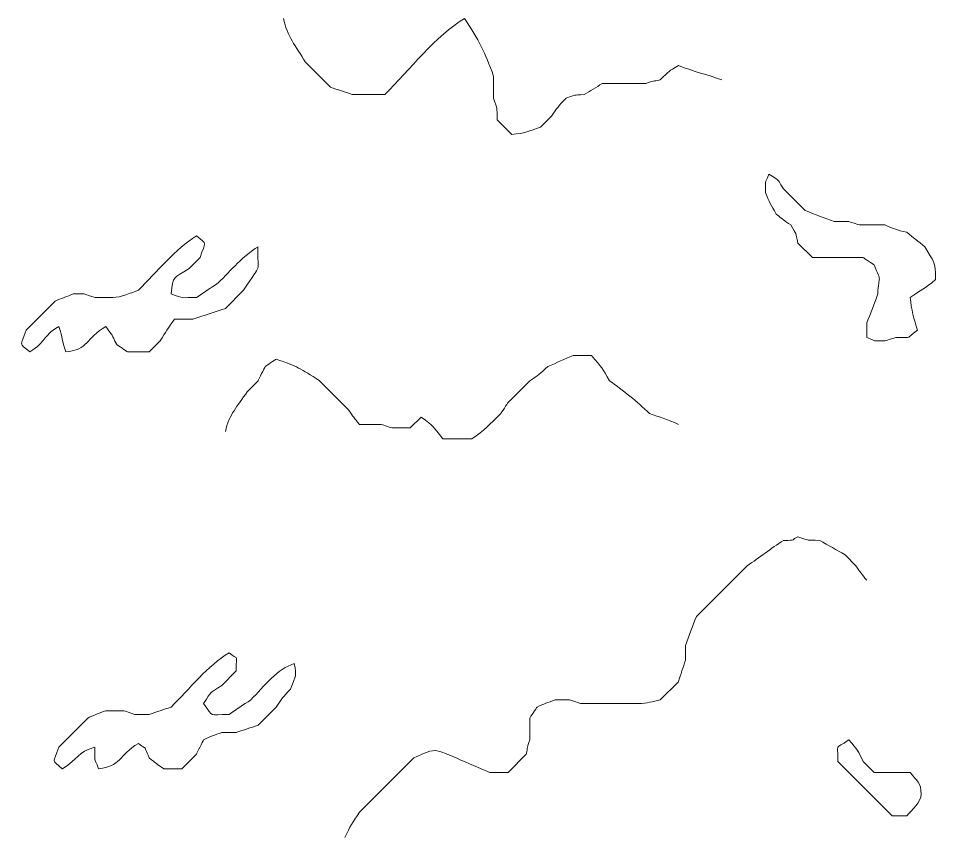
# Model space of a CAD drawing. Header units: millimetres. Extents: x -1760 to -1105, y 422 to 906.
# Drawn here: x -1755.05 to -1719.61, y 440.98 to 472.62 of the extents above; entities that cross this region are included whole.
import ezdxf

# ---------------------------------------------------------------- set-up
doc = ezdxf.new("R2010")
doc.units = ezdxf.units.MM
doc.header["$MEASUREMENT"] = 0
doc.layers.add('layer 1', color=7, linetype='Continuous')

msp = doc.modelspace()

# ---------------------------------------------------------------- linework, layer by layer
at = {"layer": 'layer 1', "color": 225, "lineweight": 0}
for points, knots in [([(-1744.8063, 472.6197), (-1744.6616, 471.9329), (-1744.3237, 471.5365), (-1743.9663, 470.9394), (-1743.9663, 470.9394), (-1743.9663, 470.9394), (-1742.9861, 469.9596), (-1742.9861, 469.9596), (-1742.9861, 469.9596), (-1742.7058, 469.8624), (-1742.4266, 469.7763), (-1742.1462, 469.6795), (-1742.1462, 469.6795), (-1742.1462, 469.6795), (-1740.8861, 469.6795), (-1740.8861, 469.6795), (-1740.8861, 469.6795), (-1739.9286, 470.6369), (-1738.919, 471.9385), (-1737.8058, 472.6195), (-1737.8058, 472.6195), (-1737.2509, 471.7709), (-1737.0122, 471.322), (-1736.6857, 470.3798), (-1736.6857, 470.3798), (-1736.6857, 470.3798), (-1736.6857, 469.5398), (-1736.6857, 469.5398), (-1736.6857, 469.5398), (-1736.5256, 469.0452), (-1736.5577, 469.2502), (-1736.5459, 468.6998), (-1736.5459, 468.6998), (-1736.5459, 468.6998), (-1735.9858, 468.1396), (-1735.9858, 468.1396), (-1735.9858, 468.1396), (-1735.4687, 468.1793), (-1735.3237, 468.2613), (-1734.8658, 468.4197), (-1734.8658, 468.4197), (-1734.8658, 468.4197), (-1734.446, 468.8395), (-1734.446, 468.8395), (-1734.446, 468.8395), (-1734.2177, 469.1809), (-1734.1884, 469.2119), (-1733.8856, 469.5398), (-1733.8856, 469.5398), (-1733.4748, 469.676), (-1733.6282, 469.6456), (-1733.1858, 469.6795), (-1733.1858, 469.6795), (-1732.9428, 469.8229), (-1732.7279, 469.9547), (-1732.4856, 470.0997), (-1732.4856, 470.0997), (-1732.4856, 470.0997), (-1730.8057, 470.0995), (-1730.8057, 470.0995), (-1730.8057, 470.0995), (-1730.4617, 470.2233), (-1730.5658, 470.1776), (-1730.2458, 470.2397), (-1730.2458, 470.2397), (-1729.89, 470.5953), (-1729.9324, 470.5634), (-1729.5457, 470.7996), (-1729.5457, 470.7996), (-1728.9428, 470.5577), (-1728.4153, 470.4528), (-1727.8656, 470.2395)], [0, 0, 0, 0, 0.0526316, 0.0526316, 0.0526316, 0.0526316, 0.1052632, 0.1052632, 0.1052632, 0.1052632, 0.1578947, 0.1578947, 0.1578947, 0.1578947, 0.2105263, 0.2105263, 0.2105263, 0.2105263, 0.2631579, 0.2631579, 0.2631579, 0.2631579, 0.3157895, 0.3157895, 0.3157895, 0.3157895, 0.3684211, 0.3684211, 0.3684211, 0.3684211, 0.4210526, 0.4210526, 0.4210526, 0.4210526, 0.4736842, 0.4736842, 0.4736842, 0.4736842, 0.5263158, 0.5263158, 0.5263158, 0.5263158, 0.5789474, 0.5789474, 0.5789474, 0.5789474, 0.6315789, 0.6315789, 0.6315789, 0.6315789, 0.6842105, 0.6842105, 0.6842105, 0.6842105, 0.7368421, 0.7368421, 0.7368421, 0.7368421, 0.7894737, 0.7894737, 0.7894737, 0.7894737, 0.8421053, 0.8421053, 0.8421053, 0.8421053, 0.8947368, 0.8947368, 0.8947368, 0.8947368, 1, 1, 1, 1]), ([(-1720.025, 463.7993), (-1720.2843, 464.0085), (-1720.4662, 464.1492), (-1720.7249, 464.3591), (-1720.7249, 464.3591), (-1721.1433, 464.4473), (-1721.1825, 464.4858), (-1721.5651, 464.6392), (-1721.5651, 464.6392), (-1721.5651, 464.6392), (-1722.5453, 464.6391), (-1722.5453, 464.6391), (-1722.5453, 464.6391), (-1722.5536, 464.6424), (-1722.9416, 464.7706), (-1722.9651, 464.7793), (-1722.9651, 464.7793), (-1722.9651, 464.7793), (-1723.5251, 464.7791), (-1723.5251, 464.7791), (-1723.5251, 464.7791), (-1723.9243, 464.9174), (-1724.2548, 465.0426), (-1724.6452, 465.1993), (-1724.6452, 465.1993), (-1724.6452, 465.1993), (-1725.4851, 466.0392), (-1725.4851, 466.0392), (-1725.4851, 466.0392), (-1725.8088, 466.523), (-1725.5754, 466.2877), (-1726.0451, 466.5992), (-1726.0451, 466.5992), (-1726.2226, 466.1519), (-1726.1729, 466.4655), (-1726.1848, 465.899), (-1726.1848, 465.899), (-1726.0344, 465.5233), (-1725.9753, 465.4104), (-1725.765, 465.059), (-1725.765, 465.059), (-1725.5133, 464.8599), (-1725.4609, 464.8101), (-1725.2052, 464.6389), (-1725.2052, 464.6389), (-1724.9568, 464.2178), (-1725.0226, 464.4011), (-1724.9251, 463.939), (-1724.9251, 463.939), (-1724.9251, 463.939), (-1724.3652, 463.3791), (-1724.3652, 463.3791), (-1724.3652, 463.3791), (-1724.3652, 463.3791), (-1722.4052, 463.3789), (-1722.4052, 463.3789), (-1722.4052, 463.3789), (-1722.3886, 463.3706), (-1722.009, 463.1144), (-1721.9851, 463.099), (-1721.9851, 463.099), (-1721.6644, 462.3755), (-1721.8032, 462.7422), (-1721.8454, 461.9789), (-1721.8454, 461.9789), (-1721.9833, 461.5798), (-1722.1085, 461.2494), (-1722.2652, 460.8587), (-1722.2652, 460.8587), (-1722.2652, 460.8587), (-1722.2652, 460.2989), (-1722.2652, 460.2989), (-1722.2652, 460.2989), (-1721.8182, 460.1214), (-1722.1316, 460.1713), (-1721.5651, 460.159), (-1721.5651, 460.159), (-1721.5566, 460.1623), (-1721.1686, 460.2904), (-1721.1451, 460.299), (-1721.1451, 460.299), (-1720.3933, 460.3156), (-1720.8438, 460.1951), (-1720.3051, 460.579), (-1720.3051, 460.579), (-1720.4402, 460.9947), (-1720.5498, 461.3775), (-1720.5852, 461.8389), (-1720.5852, 461.8389), (-1720.154, 462.1555), (-1720.0372, 462.1495), (-1719.6051, 462.5388), (-1719.6051, 462.5388), (-1719.6215, 463.2812), (-1719.6671, 463.1921), (-1720.025, 463.7991), (-1720.025, 463.7991), (-1720.025, 463.7991), (-1720.025, 463.7993), (-1720.025, 463.7993)], [0, 0, 0, 0, 0.0384615, 0.0384615, 0.0384615, 0.0384615, 0.0769231, 0.0769231, 0.0769231, 0.0769231, 0.1153846, 0.1153846, 0.1153846, 0.1153846, 0.1538462, 0.1538462, 0.1538462, 0.1538462, 0.1923077, 0.1923077, 0.1923077, 0.1923077, 0.2307692, 0.2307692, 0.2307692, 0.2307692, 0.2692308, 0.2692308, 0.2692308, 0.2692308, 0.3076923, 0.3076923, 0.3076923, 0.3076923, 0.3461538, 0.3461538, 0.3461538, 0.3461538, 0.3846154, 0.3846154, 0.3846154, 0.3846154, 0.4230769, 0.4230769, 0.4230769, 0.4230769, 0.4615385, 0.4615385, 0.4615385, 0.4615385, 0.5, 0.5, 0.5, 0.5, 0.5384615, 0.5384615, 0.5384615, 0.5384615, 0.5769231, 0.5769231, 0.5769231, 0.5769231, 0.6153846, 0.6153846, 0.6153846, 0.6153846, 0.6538462, 0.6538462, 0.6538462, 0.6538462, 0.6923077, 0.6923077, 0.6923077, 0.6923077, 0.7307692, 0.7307692, 0.7307692, 0.7307692, 0.7692308, 0.7692308, 0.7692308, 0.7692308, 0.8076923, 0.8076923, 0.8076923, 0.8076923, 0.8461538, 0.8461538, 0.8461538, 0.8461538, 0.8846154, 0.8846154, 0.8846154, 0.8846154, 0.9230769, 0.9230769, 0.9230769, 0.9230769, 1, 1, 1, 1]), ([(-1745.7866, 463.7993), (-1746.3627, 463.4467), (-1746.8166, 462.9094), (-1747.3265, 462.3993), (-1747.3265, 462.3993), (-1747.6103, 462.2139), (-1747.883, 462.025), (-1748.1665, 461.8392), (-1748.1665, 461.8392), (-1748.7579, 461.8392), (-1748.6328, 461.7798), (-1749.1466, 461.9795), (-1749.1466, 461.9795), (-1749.0745, 462.7108), (-1749.0555, 462.5478), (-1748.4466, 462.9593), (-1748.4466, 462.9593), (-1748.4466, 462.9593), (-1748.0266, 463.3795), (-1748.0266, 463.3795), (-1748.0266, 463.3795), (-1747.8132, 464.0383), (-1747.7274, 463.8421), (-1748.1666, 464.2194), (-1748.1666, 464.2194), (-1748.9729, 463.7261), (-1749.7047, 462.8212), (-1750.4068, 462.1194), (-1750.4068, 462.1194), (-1750.6659, 462.0296), (-1751.119, 461.8394), (-1751.3869, 461.8394), (-1751.3869, 461.8394), (-1751.3869, 461.8394), (-1752.087, 461.8392), (-1752.087, 461.8392), (-1752.087, 461.8392), (-1752.0953, 461.8426), (-1752.4834, 461.971), (-1752.5068, 461.9793), (-1752.5068, 461.9793), (-1752.5068, 461.9793), (-1752.9268, 461.9795), (-1752.9268, 461.9795), (-1752.9268, 461.9795), (-1753.1565, 461.8851), (-1753.3962, 461.792), (-1753.6269, 461.6992), (-1753.6269, 461.6992), (-1753.6269, 461.6992), (-1754.7468, 460.5791), (-1754.7468, 460.5791), (-1754.7468, 460.5791), (-1754.9604, 459.9205), (-1755.0461, 460.1163), (-1754.6069, 459.7392), (-1754.6069, 459.7392), (-1753.923, 460.1669), (-1754.1709, 460.2913), (-1753.4867, 460.7194), (-1753.4867, 460.7194), (-1753.2983, 460.2338), (-1753.3955, 460.2253), (-1753.2067, 459.7392), (-1753.2067, 459.7392), (-1752.3498, 459.8238), (-1752.4356, 460.2488), (-1751.6667, 460.7194), (-1751.6667, 460.7194), (-1751.3734, 460.3163), (-1751.4538, 460.4442), (-1751.2467, 460.0193), (-1751.2467, 460.0193), (-1751.2301, 460.011), (-1750.8505, 459.7545), (-1750.8267, 459.7392), (-1750.8267, 459.7392), (-1750.8267, 459.7392), (-1749.9868, 459.7394), (-1749.9868, 459.7394), (-1749.9868, 459.7394), (-1749.9868, 459.7394), (-1749.5668, 460.1592), (-1749.5668, 460.1592), (-1749.5668, 460.1592), (-1749.344, 460.5312), (-1749.2922, 460.6375), (-1749.0068, 460.9993), (-1749.0068, 460.9993), (-1749.0068, 460.9993), (-1748.3069, 460.9991), (-1748.3069, 460.9991), (-1748.3069, 460.9991), (-1747.8879, 461.1441), (-1747.4655, 461.2745), (-1747.0467, 461.4191), (-1747.0467, 461.4191), (-1747.0467, 461.4191), (-1746.3467, 462.1192), (-1746.3467, 462.1192), (-1746.3467, 462.1192), (-1745.5866, 463.2814), (-1745.8265, 462.6859), (-1745.787, 463.7991), (-1745.787, 463.7991), (-1745.787, 463.7991), (-1745.7866, 463.7993), (-1745.7866, 463.7993)], [0, 0, 0, 0, 0.0357143, 0.0357143, 0.0357143, 0.0357143, 0.0714286, 0.0714286, 0.0714286, 0.0714286, 0.1071429, 0.1071429, 0.1071429, 0.1071429, 0.1428571, 0.1428571, 0.1428571, 0.1428571, 0.1785714, 0.1785714, 0.1785714, 0.1785714, 0.2142857, 0.2142857, 0.2142857, 0.2142857, 0.25, 0.25, 0.25, 0.25, 0.2857143, 0.2857143, 0.2857143, 0.2857143, 0.3214286, 0.3214286, 0.3214286, 0.3214286, 0.3571429, 0.3571429, 0.3571429, 0.3571429, 0.3928571, 0.3928571, 0.3928571, 0.3928571, 0.4285714, 0.4285714, 0.4285714, 0.4285714, 0.4642857, 0.4642857, 0.4642857, 0.4642857, 0.5, 0.5, 0.5, 0.5, 0.5357143, 0.5357143, 0.5357143, 0.5357143, 0.5714286, 0.5714286, 0.5714286, 0.5714286, 0.6071429, 0.6071429, 0.6071429, 0.6071429, 0.6428571, 0.6428571, 0.6428571, 0.6428571, 0.6785714, 0.6785714, 0.6785714, 0.6785714, 0.7142857, 0.7142857, 0.7142857, 0.7142857, 0.75, 0.75, 0.75, 0.75, 0.7857143, 0.7857143, 0.7857143, 0.7857143, 0.8214286, 0.8214286, 0.8214286, 0.8214286, 0.8571429, 0.8571429, 0.8571429, 0.8571429, 0.8928571, 0.8928571, 0.8928571, 0.8928571, 0.9285714, 0.9285714, 0.9285714, 0.9285714, 1, 1, 1, 1]), ([(-1747.0466, 456.6589), (-1746.9051, 457.3297), (-1746.5797, 457.6285), (-1746.2066, 458.1991), (-1746.2066, 458.1991), (-1746.2066, 458.1991), (-1745.7866, 458.6191), (-1745.7866, 458.6191), (-1745.7866, 458.6191), (-1745.7498, 458.7047), (-1745.549, 459.0894), (-1745.5065, 459.1788), (-1745.5065, 459.1788), (-1745.4901, 459.1887), (-1745.1102, 459.4437), (-1745.0866, 459.4591), (-1745.0866, 459.4591), (-1744.2713, 459.1767), (-1744.1434, 459.1007), (-1743.4065, 458.6191), (-1743.4065, 458.6191), (-1743.4065, 458.6191), (-1742.2866, 457.4989), (-1742.2866, 457.4989), (-1742.2866, 457.4989), (-1742.1167, 457.2339), (-1742.0712, 457.1925), (-1741.8664, 456.939), (-1741.8664, 456.939), (-1741.8664, 456.939), (-1741.0265, 456.9388), (-1741.0265, 456.9388), (-1741.0265, 456.9388), (-1741.018, 456.9355), (-1740.6299, 456.8073), (-1740.6065, 456.799), (-1740.6065, 456.799), (-1740.6065, 456.799), (-1739.9066, 456.7988), (-1739.9066, 456.7988), (-1739.9066, 456.7988), (-1739.9066, 456.7988), (-1739.4866, 457.2189), (-1739.4866, 457.2189), (-1739.4866, 457.2189), (-1738.9479, 456.8466), (-1739.0569, 456.8847), (-1738.6466, 456.3788), (-1738.6466, 456.3788), (-1738.6466, 456.3788), (-1737.5264, 456.3788), (-1737.5264, 456.3788), (-1737.5264, 456.3788), (-1737.0404, 456.7074), (-1736.8454, 456.9198), (-1736.4062, 457.359), (-1736.4062, 457.359), (-1736.3975, 457.3756), (-1736.1418, 457.7553), (-1736.1264, 457.779), (-1736.1264, 457.779), (-1736.1264, 457.779), (-1735.2864, 458.6191), (-1735.2864, 458.6191), (-1735.2864, 458.6191), (-1734.9451, 458.8472), (-1734.9141, 458.8765), (-1734.5864, 459.179), (-1734.5864, 459.179), (-1734.2444, 459.3162), (-1733.9485, 459.4617), (-1733.6065, 459.5988), (-1733.6065, 459.5988), (-1733.6065, 459.5988), (-1732.9063, 459.5989), (-1732.9063, 459.5989), (-1732.9063, 459.5989), (-1732.4859, 459.1433), (-1732.4946, 459.1005), (-1732.2064, 458.6188), (-1732.2064, 458.6188), (-1731.6908, 458.2704), (-1731.1362, 457.8185), (-1730.6665, 457.3586), (-1730.6665, 457.3586), (-1730.2467, 457.2135), (-1729.9548, 457.1285), (-1729.5461, 456.9387)], [0, 0, 0, 0, 0.0434783, 0.0434783, 0.0434783, 0.0434783, 0.0869565, 0.0869565, 0.0869565, 0.0869565, 0.1304348, 0.1304348, 0.1304348, 0.1304348, 0.173913, 0.173913, 0.173913, 0.173913, 0.2173913, 0.2173913, 0.2173913, 0.2173913, 0.2608696, 0.2608696, 0.2608696, 0.2608696, 0.3043478, 0.3043478, 0.3043478, 0.3043478, 0.3478261, 0.3478261, 0.3478261, 0.3478261, 0.3913043, 0.3913043, 0.3913043, 0.3913043, 0.4347826, 0.4347826, 0.4347826, 0.4347826, 0.4782609, 0.4782609, 0.4782609, 0.4782609, 0.5217391, 0.5217391, 0.5217391, 0.5217391, 0.5652174, 0.5652174, 0.5652174, 0.5652174, 0.6086957, 0.6086957, 0.6086957, 0.6086957, 0.6521739, 0.6521739, 0.6521739, 0.6521739, 0.6956522, 0.6956522, 0.6956522, 0.6956522, 0.7391304, 0.7391304, 0.7391304, 0.7391304, 0.7826087, 0.7826087, 0.7826087, 0.7826087, 0.826087, 0.826087, 0.826087, 0.826087, 0.8695652, 0.8695652, 0.8695652, 0.8695652, 0.9130435, 0.9130435, 0.9130435, 0.9130435, 1, 1, 1, 1]), ([(-1742.4263, 440.9775), (-1742.2337, 441.4331), (-1742.1365, 441.545), (-1741.8662, 441.9577), (-1741.8662, 441.9577), (-1741.8662, 441.9577), (-1739.7662, 444.0578), (-1739.7662, 444.0578), (-1739.7662, 444.0578), (-1739.458, 444.1813), (-1739.2516, 444.3379), (-1738.9262, 444.3377), (-1738.9262, 444.3377), (-1738.6648, 444.3379), (-1737.2738, 443.6526), (-1736.8261, 443.4978), (-1736.8261, 443.4978), (-1736.8261, 443.4978), (-1736.1262, 443.4976), (-1736.1262, 443.4976), (-1736.1262, 443.4976), (-1736.1262, 443.4976), (-1735.4261, 444.1977), (-1735.4261, 444.1977), (-1735.4261, 444.1977), (-1735.3632, 444.4984), (-1735.3921, 444.4384), (-1735.2863, 444.7577), (-1735.2863, 444.7577), (-1735.2863, 444.7577), (-1735.2863, 445.5976), (-1735.2863, 445.5976), (-1735.2863, 445.5976), (-1735.2773, 445.6142), (-1735.0217, 445.994), (-1735.0062, 446.0176), (-1735.0062, 446.0176), (-1734.722, 446.1529), (-1734.6058, 446.1938), (-1734.3063, 446.2977), (-1734.3063, 446.2977), (-1734.3063, 446.2977), (-1733.7462, 446.2976), (-1733.7462, 446.2976), (-1733.7462, 446.2976), (-1733.7378, 446.2942), (-1733.3499, 446.1661), (-1733.3263, 446.1577), (-1733.3263, 446.1577), (-1733.3263, 446.1577), (-1732.4861, 446.1575), (-1732.4861, 446.1575), (-1732.4861, 446.1575), (-1732.4861, 446.1575), (-1731.0863, 446.1575), (-1731.0863, 446.1575), (-1731.0863, 446.1575), (-1730.7503, 446.1575), (-1730.5563, 446.239), (-1730.2463, 446.2977), (-1730.2463, 446.2977), (-1730.2463, 446.2977), (-1729.5463, 446.9976), (-1729.5463, 446.9976), (-1729.5463, 446.9976), (-1729.4494, 447.2779), (-1729.3634, 447.5573), (-1729.2663, 447.8376), (-1729.2663, 447.8376), (-1729.2663, 447.8376), (-1729.2663, 448.3976), (-1729.2663, 448.3976), (-1729.2663, 448.3976), (-1729.1282, 448.7968), (-1729.003, 449.1272), (-1728.8464, 449.5175), (-1728.8464, 449.5175), (-1728.8464, 449.5175), (-1726.8863, 451.4779), (-1726.8863, 451.4779), (-1726.8863, 451.4779), (-1726.4111, 451.7991), (-1725.9672, 452.1432), (-1725.4863, 452.4579), (-1725.4863, 452.4579), (-1724.9454, 452.4579), (-1725.2114, 452.4845), (-1724.9263, 452.5978), (-1724.9263, 452.5978), (-1724.4319, 452.4378), (-1724.6367, 452.4699), (-1724.0862, 452.4577), (-1724.0862, 452.4577), (-1723.7436, 452.2528), (-1723.4487, 452.103), (-1723.1062, 451.898), (-1723.1062, 451.898), (-1723.1062, 451.898), (-1722.6864, 451.4779), (-1722.6864, 451.4779), (-1722.6864, 451.4779), (-1722.5165, 451.2129), (-1722.4708, 451.1715), (-1722.2662, 450.9179)], [0, 0, 0, 0, 0.037037, 0.037037, 0.037037, 0.037037, 0.0740741, 0.0740741, 0.0740741, 0.0740741, 0.1111111, 0.1111111, 0.1111111, 0.1111111, 0.1481481, 0.1481481, 0.1481481, 0.1481481, 0.1851852, 0.1851852, 0.1851852, 0.1851852, 0.2222222, 0.2222222, 0.2222222, 0.2222222, 0.2592593, 0.2592593, 0.2592593, 0.2592593, 0.2962963, 0.2962963, 0.2962963, 0.2962963, 0.3333333, 0.3333333, 0.3333333, 0.3333333, 0.3703704, 0.3703704, 0.3703704, 0.3703704, 0.4074074, 0.4074074, 0.4074074, 0.4074074, 0.4444444, 0.4444444, 0.4444444, 0.4444444, 0.4814815, 0.4814815, 0.4814815, 0.4814815, 0.5185185, 0.5185185, 0.5185185, 0.5185185, 0.5555556, 0.5555556, 0.5555556, 0.5555556, 0.5925926, 0.5925926, 0.5925926, 0.5925926, 0.6296296, 0.6296296, 0.6296296, 0.6296296, 0.6666667, 0.6666667, 0.6666667, 0.6666667, 0.7037037, 0.7037037, 0.7037037, 0.7037037, 0.7407407, 0.7407407, 0.7407407, 0.7407407, 0.7777778, 0.7777778, 0.7777778, 0.7777778, 0.8148148, 0.8148148, 0.8148148, 0.8148148, 0.8518519, 0.8518519, 0.8518519, 0.8518519, 0.8888889, 0.8888889, 0.8888889, 0.8888889, 0.9259259, 0.9259259, 0.9259259, 0.9259259, 1, 1, 1, 1]), ([(-1753.3468, 443.6382), (-1753.786, 444.0153), (-1753.7003, 443.8195), (-1753.4867, 444.4781), (-1753.4867, 444.4781), (-1753.4867, 444.4781), (-1752.3666, 445.5984), (-1752.3666, 445.5984), (-1752.3666, 445.5984), (-1752.2329, 445.6532), (-1751.7515, 445.8783), (-1751.6667, 445.8785), (-1751.6667, 445.8785), (-1751.6667, 445.8785), (-1750.9666, 445.8783), (-1750.9666, 445.8783), (-1750.9666, 445.8783), (-1750.9581, 445.8749), (-1750.5701, 445.7469), (-1750.5466, 445.7382), (-1750.5466, 445.7382), (-1750.5466, 445.7382), (-1749.9868, 445.7384), (-1749.9868, 445.7384), (-1749.9868, 445.7384), (-1749.7063, 445.8352), (-1749.4271, 445.9213), (-1749.1468, 446.0185), (-1749.1468, 446.0185), (-1748.4446, 446.7204), (-1747.713, 447.6252), (-1746.9067, 448.1184), (-1746.9067, 448.1184), (-1746.5181, 447.7847), (-1746.6435, 448.1874), (-1746.6268, 447.4185), (-1746.6268, 447.4185), (-1746.6268, 447.4185), (-1747.1866, 446.8585), (-1747.1866, 446.8585), (-1747.1866, 446.8585), (-1747.6948, 446.515), (-1747.5521, 446.6934), (-1747.8867, 446.1584), (-1747.8867, 446.1584), (-1747.4928, 445.5786), (-1747.7003, 445.7386), (-1746.9065, 445.7384), (-1746.9065, 445.7384), (-1746.6229, 445.9241), (-1746.3502, 446.1131), (-1746.0666, 446.2986), (-1746.0666, 446.2986), (-1745.5527, 446.8124), (-1745.0449, 447.5093), (-1744.3865, 447.6986), (-1744.3865, 447.6986), (-1744.2845, 447.1864), (-1744.327, 447.2952), (-1744.5265, 446.7184), (-1744.5265, 446.7184), (-1744.8296, 446.3894), (-1744.8571, 446.3579), (-1745.0864, 446.0187), (-1745.0864, 446.0187), (-1745.0864, 446.0187), (-1745.7866, 445.3184), (-1745.7866, 445.3184), (-1745.7866, 445.3184), (-1746.0667, 445.2218), (-1746.346, 445.1357), (-1746.6266, 445.0385), (-1746.6266, 445.0385), (-1746.6266, 445.0385), (-1747.1864, 445.0387), (-1747.1864, 445.0387), (-1747.1864, 445.0387), (-1747.4814, 444.9408), (-1747.6103, 444.887), (-1747.8865, 444.7586), (-1747.8865, 444.7586), (-1747.9234, 444.6727), (-1748.1238, 444.2883), (-1748.1665, 444.1985), (-1748.1665, 444.1985), (-1748.1665, 444.1985), (-1748.7265, 443.6387), (-1748.7265, 443.6387), (-1748.7265, 443.6387), (-1748.7265, 443.6387), (-1749.4264, 443.6385), (-1749.4264, 443.6385), (-1749.4264, 443.6385), (-1749.6912, 443.8082), (-1749.7328, 443.8541), (-1749.9864, 444.0587), (-1749.9864, 444.0587), (-1750.2757, 444.6672), (-1749.9989, 444.2791), (-1750.4064, 444.6185), (-1750.4064, 444.6185), (-1751.1753, 444.1484), (-1751.0896, 443.723), (-1751.9464, 443.6383), (-1751.9464, 443.6383), (-1752.1325, 444.1176), (-1752.0865, 443.9029), (-1752.0865, 444.4783), (-1752.0865, 444.4783), (-1752.786, 444.2774), (-1752.7079, 444.0292), (-1753.3466, 443.6383), (-1753.3466, 443.6383), (-1753.3466, 443.6383), (-1753.3468, 443.6382), (-1753.3468, 443.6382)], [0, 0, 0, 0, 0.0333333, 0.0333333, 0.0333333, 0.0333333, 0.0666667, 0.0666667, 0.0666667, 0.0666667, 0.1, 0.1, 0.1, 0.1, 0.1333333, 0.1333333, 0.1333333, 0.1333333, 0.1666667, 0.1666667, 0.1666667, 0.1666667, 0.2, 0.2, 0.2, 0.2, 0.2333333, 0.2333333, 0.2333333, 0.2333333, 0.2666667, 0.2666667, 0.2666667, 0.2666667, 0.3, 0.3, 0.3, 0.3, 0.3333333, 0.3333333, 0.3333333, 0.3333333, 0.3666667, 0.3666667, 0.3666667, 0.3666667, 0.4, 0.4, 0.4, 0.4, 0.4333333, 0.4333333, 0.4333333, 0.4333333, 0.4666667, 0.4666667, 0.4666667, 0.4666667, 0.5, 0.5, 0.5, 0.5, 0.5333333, 0.5333333, 0.5333333, 0.5333333, 0.5666667, 0.5666667, 0.5666667, 0.5666667, 0.6, 0.6, 0.6, 0.6, 0.6333333, 0.6333333, 0.6333333, 0.6333333, 0.6666667, 0.6666667, 0.6666667, 0.6666667, 0.7, 0.7, 0.7, 0.7, 0.7333333, 0.7333333, 0.7333333, 0.7333333, 0.7666667, 0.7666667, 0.7666667, 0.7666667, 0.8, 0.8, 0.8, 0.8, 0.8333333, 0.8333333, 0.8333333, 0.8333333, 0.8666667, 0.8666667, 0.8666667, 0.8666667, 0.9, 0.9, 0.9, 0.9, 0.9333333, 0.9333333, 0.9333333, 0.9333333, 1, 1, 1, 1]), ([(-1720.5851, 443.4976), (-1720.5851, 443.4976), (-1721.9851, 443.4976), (-1721.9851, 443.4976), (-1721.9851, 443.4976), (-1721.9851, 443.4976), (-1722.405, 443.9177), (-1722.405, 443.9177), (-1722.405, 443.9177), (-1722.6186, 444.3562), (-1722.598, 444.3502), (-1722.9651, 444.7577), (-1722.9651, 444.7577), (-1723.5293, 444.3349), (-1723.3681, 444.7023), (-1723.385, 443.9177), (-1723.385, 443.9177), (-1723.385, 443.9177), (-1721.285, 441.8175), (-1721.285, 441.8175), (-1721.285, 441.8175), (-1721.285, 441.8175), (-1720.7249, 441.8177), (-1720.7249, 441.8177), (-1720.7249, 441.8177), (-1720.517, 442.0429), (-1720.1653, 442.3477), (-1720.1651, 442.6576), (-1720.1651, 442.6576), (-1720.1651, 443.0772), (-1720.3432, 443.1841), (-1720.5851, 443.4976)], [0, 0, 0, 0, 0.1111111, 0.1111111, 0.1111111, 0.1111111, 0.2222222, 0.2222222, 0.2222222, 0.2222222, 0.3333333, 0.3333333, 0.3333333, 0.3333333, 0.4444444, 0.4444444, 0.4444444, 0.4444444, 0.5555556, 0.5555556, 0.5555556, 0.5555556, 0.6666667, 0.6666667, 0.6666667, 0.6666667, 0.7777778, 0.7777778, 0.7777778, 0.7777778, 1, 1, 1, 1])]:
    msp.add_open_spline(points, degree=3, knots=knots, dxfattribs=at)

doc.saveas('drawing.dxf')
